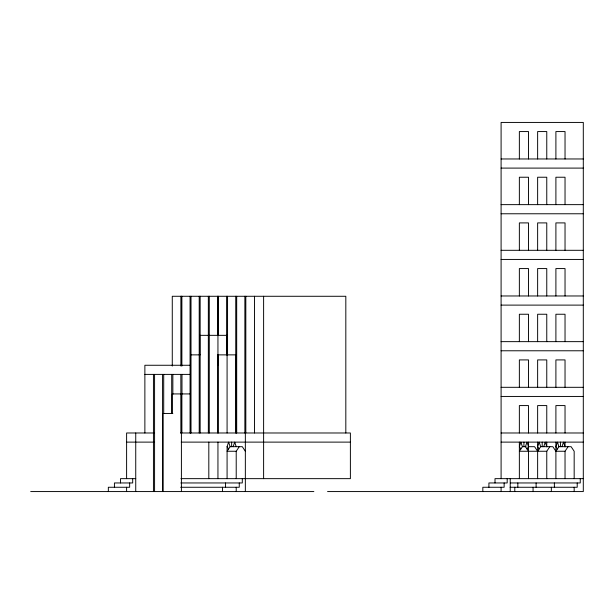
<?xml version="1.0" encoding="UTF-8"?>
<svg xmlns="http://www.w3.org/2000/svg" width="614" height="614" viewBox="0 0 614 614"><rect width="100%" height="100%" fill="white"/><g stroke="black" fill="none" stroke-linecap="round" stroke-linejoin="round"><path stroke-width="0.92" d="M227.08 478.651L227.08 446.685L228.6 442.118L230.12 446.685L227.08 451.252L236.213 451.252L239.26 446.685M233.166 446.685L234.694 442.118L236.213 446.685M543.72 446.685L545.24 442.118L546.767 446.685M561.987 446.685L563.506 442.118L565.034 446.685M520.887 448.964L519.36 446.685L520.887 442.118L522.407 446.685L519.36 451.252L546.767 451.252L549.806 446.685M526.973 448.964L528.5 446.685L526.973 442.118L525.454 446.685L528.5 451.252M539.153 448.964L537.634 446.685L539.153 442.118L540.673 446.685L537.634 451.252L534.587 446.685L528.193 446.685M540.673 446.685L552.853 446.685L555.9 451.252L558.94 446.685L557.42 442.118L555.9 446.685L557.42 448.964M565.034 478.651L565.034 451.252L568.08 446.685M501.093 158.965L583.3 158.965M501.093 168.098L583.3 168.098M501.093 204.639L583.3 204.639M501.093 213.772L583.3 213.772M501.093 250.305L583.3 250.305M501.093 259.438L583.3 259.438M501.093 295.971L583.3 295.971M501.093 305.112L583.3 305.112M501.093 341.645L583.3 341.645M501.093 350.778L583.3 350.778M200.156 354.869L190.54 354.869L190.54 432.985M190.54 365.261L144.873 365.261L144.873 432.985M144.873 374.394L190.54 374.394M501.093 387.311L583.3 387.311M190.54 393.927L172.273 393.927L172.273 413.452M501.093 396.444L583.3 396.444M172.849 413.452L163.14 413.452L163.14 491.568M154.007 432.985L126.607 432.985L126.607 478.651M180.493 432.985L350.387 432.985L350.387 478.651L180.93 478.651M501.093 432.985L583.3 432.985M126.607 442.118L154.007 442.118M181.222 442.118L350.387 442.118M501.093 442.118L583.3 442.118M230.12 446.685L242.3 446.685L245.347 451.252M522.407 446.685L526.06 446.685M558.94 446.685L571.12 446.685L574.167 451.252L574.167 478.651M555.9 451.252L565.034 451.252M135.74 478.651L120.513 478.651L120.513 482.957M583.3 478.651L495.007 478.651L495.007 482.957M180.838 482.957L242.3 482.957L242.3 478.651M510.334 482.957L580.253 482.957L580.253 478.651M180.646 487.263L239.26 487.263L239.26 482.957M510.096 487.263L577.214 487.263L577.214 482.957M30.7 491.568L313.854 491.568M327.554 491.568L583.3 491.568L583.3 122.432L501.093 122.432L501.093 478.651M227.08 446.685L228.6 448.964M574.167 487.263L574.167 491.568M565.034 158.965L565.034 131.565L555.9 131.565L555.9 158.965M565.034 204.639L565.034 177.231L555.9 177.231L555.9 204.639M565.034 250.305L565.034 222.905L555.9 222.905L555.9 250.305M565.034 295.971L565.034 268.571L555.9 268.571L555.9 295.971M565.034 341.645L565.034 314.245L555.9 314.245L555.9 341.645M565.034 387.311L565.034 359.911L555.9 359.911L555.9 387.311M565.034 432.985L565.034 405.578L555.9 405.578L555.9 432.985M565.034 442.118L565.034 446.8M560.467 442.118L560.467 446.685M555.9 442.118L555.9 478.651M554.373 482.957L554.373 487.263M551.334 487.263L551.334 491.568M546.767 158.965L546.767 131.565L537.634 131.565L537.634 158.965M546.767 204.639L546.767 177.231L537.634 177.231L537.634 204.639M546.767 250.305L546.767 222.905L537.634 222.905L537.634 250.305M546.767 295.971L546.767 268.571L537.634 268.571L537.634 295.971M546.767 341.645L546.767 314.245L537.634 314.245L537.634 341.645M546.767 387.311L546.767 359.911L537.634 359.911L537.634 387.311M546.767 432.985L546.767 405.578L537.634 405.578L537.634 432.985M546.767 442.118L546.767 446.8M546.767 451.252L546.767 478.651M542.2 442.118L542.2 446.685M537.634 442.118L537.634 478.651M536.106 482.957L536.106 487.263M533.067 487.263L533.067 491.568M528.5 158.965L528.5 131.565L519.36 131.565L519.36 158.965M528.5 204.639L528.5 177.231L519.36 177.231L519.36 204.639M528.5 250.305L528.5 222.905L519.36 222.905L519.36 250.305M528.5 295.971L528.5 268.571L519.36 268.571L519.36 295.971M528.5 341.645L528.5 314.245L519.36 314.245L519.36 341.645M528.5 387.311L528.5 359.911L519.36 359.911L519.36 387.311M528.5 432.985L528.5 405.578L519.36 405.578L519.36 432.985M528.5 442.118L528.5 478.651M523.926 442.118L523.926 446.685M519.36 442.118L519.36 478.651M517.84 482.957L517.84 487.263M514.793 487.263L514.793 491.568M510.226 478.651L510.226 491.568M507.187 478.651L507.187 482.957L488.913 482.957L488.913 487.263M504.14 482.957L504.14 487.263L482.827 487.263L482.827 491.568M501.093 487.263L501.093 491.568M345.82 432.985L345.82 296.278L172.273 296.278L172.273 366.067M263.613 296.278L263.613 478.651M254.48 296.278L254.48 432.985M245.823 296.278L245.823 432.985M245.347 432.985L245.347 491.568M244.871 296.278L244.871 432.985M236.689 296.278L236.689 432.985M236.213 432.985L236.213 354.869L217.471 354.869L217.471 432.985M236.213 451.252L236.213 478.651M236.213 487.263L236.213 491.568M235.738 296.278L235.738 432.985M231.647 442.118L231.647 446.685M227.556 296.278L227.556 354.869M227.08 432.985L227.08 335.336L199.68 335.336L199.68 354.869M226.604 296.278L226.604 354.869M225.553 482.957L225.553 487.263M222.514 487.263L222.514 491.568M218.423 296.278L218.423 335.336M218.423 354.869L218.423 432.985M217.947 296.278L217.947 365.261M217.947 442.118L217.947 478.651M217.471 296.278L217.471 335.336M209.29 296.278L209.29 432.985M208.814 442.118L208.814 478.651M208.338 296.278L208.338 432.985M200.156 296.278L200.156 432.985M199.205 296.278L199.205 432.985M191.015 296.278L191.015 432.985M190.064 296.278L190.064 432.985M181.982 374.394L181.982 393.927M181.882 296.278L181.882 366.067M181.882 393.789L181.882 432.985M181.406 296.278L181.406 365.261M181.406 393.927L181.406 491.568M180.93 296.278L180.93 366.067M180.838 374.394L180.93 432.985M172.849 374.394L172.849 394.403M171.705 374.394L171.705 413.452M163.715 374.394L163.715 413.452M162.572 374.394L162.572 491.568M154.575 374.394L154.575 491.568M153.439 374.394L153.439 491.568M135.74 432.985L135.74 491.568M132.693 478.651L132.693 482.957L114.427 482.957L114.427 487.263M129.654 482.957L129.654 487.263L108.34 487.263L108.34 491.568M126.607 487.263L126.607 491.568"/></g></svg>
